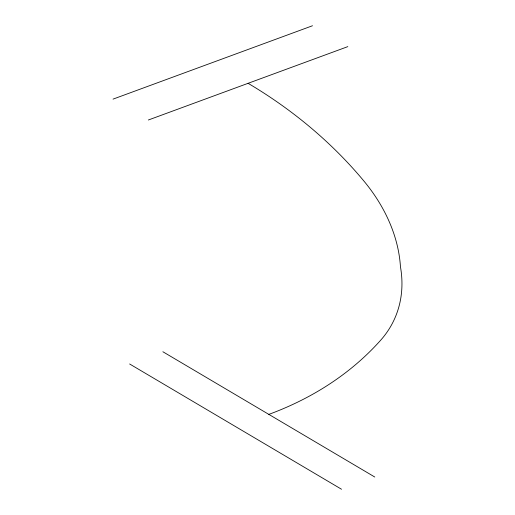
<?xml version="1.0" encoding="UTF-8"?>
<svg xmlns="http://www.w3.org/2000/svg" width="515" height="515" viewBox="0 0 515 515"><rect width="100%" height="100%" fill="white"/><g stroke="black" fill="none" stroke-linecap="round" stroke-linejoin="round"><path stroke-width="0.77" d="M113.049 99.125L312.502 25.75M148.365 120.001L347.825 46.627M162.882 351.751L374.778 477.019M129.638 363.983L341.535 489.25M268.83 414.388A390.615 299.666 24.9 0 0 380.637 340.26A140.067 107.455 24.9 0 0 400.451 266.764A174.45 133.829 24.9 0 0 363.88 181.016A367.871 282.22 24.9 0 0 248.095 83.314"/></g></svg>
